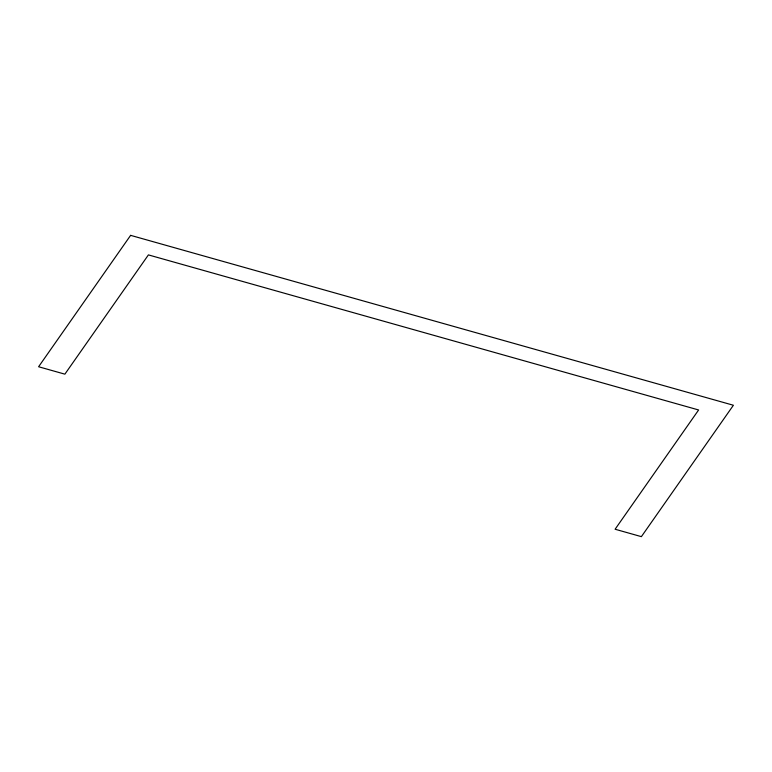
<?xml version="1.0" encoding="UTF-8"?>
<svg xmlns="http://www.w3.org/2000/svg" width="772" height="772" viewBox="0 0 772 772"><rect width="100%" height="100%" fill="white"/><g stroke="black" fill="none" stroke-linecap="round" stroke-linejoin="round"><path stroke-width="1.16" d="M130.622 235.354L38.6 366.748L64.877 374.159L148.407 254.895L698.621 409.971L615.101 529.235L641.378 536.646L733.4 405.252L130.622 235.354"/></g></svg>
